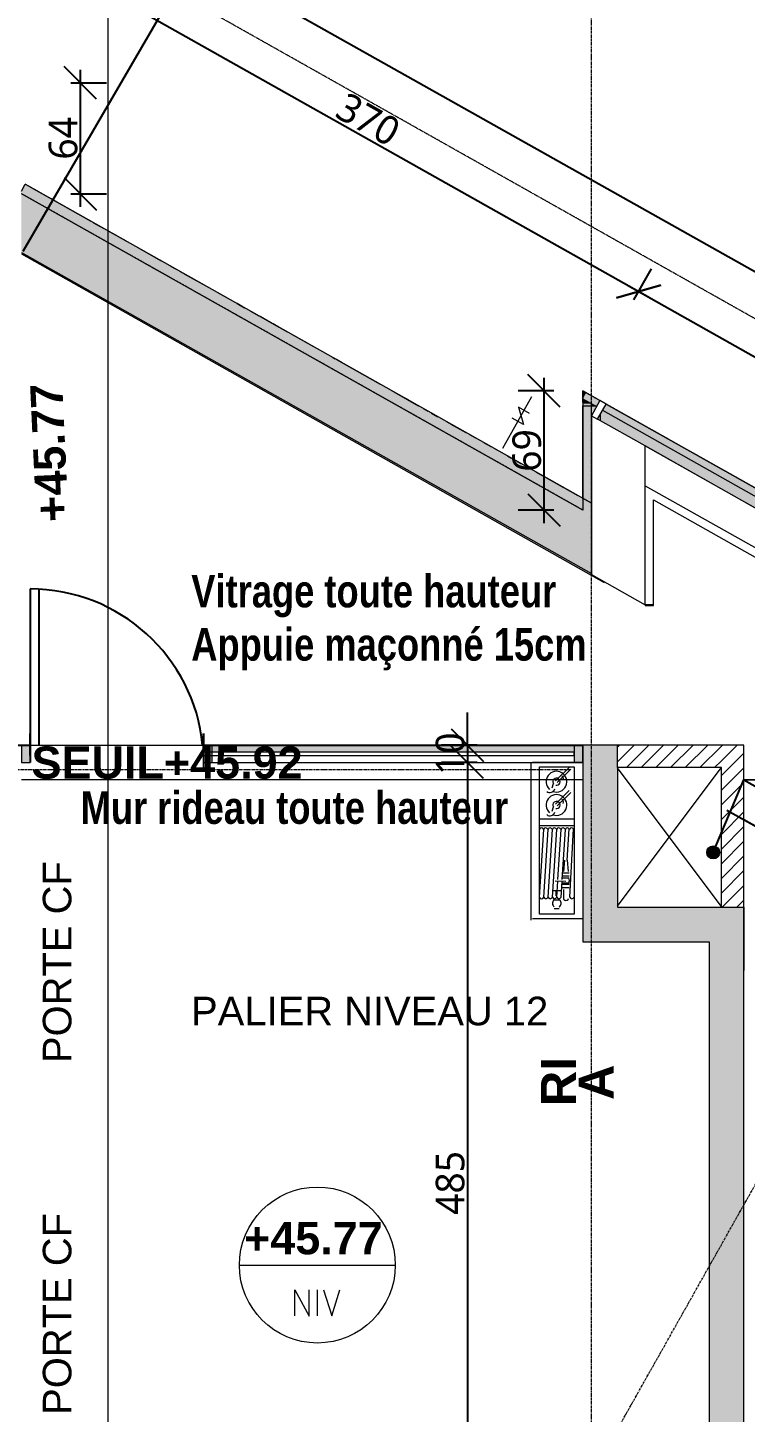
# Model space of a CAD drawing. Header units: millimetres. Extents: x 139864 to 546726, y 40253 to 3921401762.
# Drawn here: x 280012 to 284154, y 83856 to 91847 of the extents above; entities that cross this region are included whole.
import ezdxf

# ---------------------------------------------------------------- set-up
doc = ezdxf.new("R2010")
doc.units = ezdxf.units.MM
for name, pattern in [('Caché', [3, 2, -1]), ('Centre', [12.5, 2.5, -1.875, 6.25, -1.875]), ('Démoli', [2.812, 1.875, -0.937]), ('Ligne de quadrillage', [22.225, 12.7, -3.175, 3.175, -3.175]), ('Triple tiret', [21.25, 6.25, -1.875, 2.5, -1.875, 2.5, -1.875, 2.5, -1.875])]:
    doc.linetypes.add(name, pattern=pattern)
for name, color, linetype, lineweight in [('AS-20_AXES-ET-FILES', 12, 'Centre', 9), ('AS-22_MOYEN', 3, 'Continuous', 13), ('AS-23_FIN', 2, 'Continuous', 9), ('AS-24_TRES-FIN', 9, 'Continuous', 9), ('AS-25_PROJECTIONS', 12, 'Triple tiret', 9), ('AS-26_STRUCTURE-BETON', 6, 'Continuous', 13), ('AS-29_DEMOLITION', 5, 'Démoli', 13), ('AS-30_COTE-1', 1, 'Continuous', 5), ('AS-31_TXT-1', 32, 'Continuous', 5), ('AS-41_SANITAIRES', 9, 'Continuous', 9), ('AS-50_HACHURES-01', 9, 'Continuous', 13)]:
    doc.layers.add(name, color=color, linetype=linetype, lineweight=lineweight)
doc.styles.add('Arial', font='arial.ttf', dxfattribs={"height": 165})
doc.styles.add('Arial_B_1', font='arialbd.ttf', dxfattribs={"width": 0.8, "height": 187.5})
doc.styles.add('Arial_B_3', font='arialbd.ttf', dxfattribs={"height": 202.5})
doc.styles.add('Arial_B_4', font='arialbd.ttf', dxfattribs={"height": 185.714286})
doc.styles.add('Trebuchet MS_2', font='trebuc.ttf', dxfattribs={"height": 165})
doc.dimstyles.new('Cotes_linéaires', dxfattribs={"dimscale": 304.8, "dimtxt": 170.1069, "dimasz": 0.615157, "dimexe": 0.492126, "dimexo": 0.0625, "dimgap": 0.049213, "dimtad": 1, "dimdec": 0, "dimlfac": 0.1, "dimzin": 0, "dimdsep": 46, "dimtxsty": 'Trebuchet MS_2', "dimblk1": 'OBLIQUE', "dimblk2": 'OBLIQUE', "dimsah": 1, "dimcen": 0.09, "dimdle": 0.246063, "dimazin": 0, "dimtfac": 1, "dimtdec": 4, "dimtix": 1, "dimtmove": 0, "dimatfit": 3, "dimfxl": 0, "dimtvp": 1, "dimtolj": 1, "dimtzin": 0, "dimarcsym": 0})
pattern_1 = [(45, (-255016.84, 0), (-42.426407, 42.426407), [])]

# ---------------------------------------------------------------- blocks, each defined once
blk = doc.blocks.new('Meneau rectangulaire - 100 x 25mm-9778269-12_ Niveau 12 -  BAT BUREAUX')
at = {"layer": 'AS-24_TRES-FIN'}
h = blk.add_hatch(color=256, dxfattribs=at)
h.paths.add_polyline_path([(538274.4, 89679.8), (538272.7, 89682.7), (538272.7, 89679.8)], flags=0)
h.paths.add_polyline_path([(538270.2, 89684.1), (538232.7, 89705.3), (538232.7, 89684.1)], flags=0)
h.paths.add_polyline_path([(538232.7, 89712.8), (538243.7, 89732.3), (538232.7, 89751.2), (538232.7, 89741.9)], flags=0)
for p, q in [((538232.7, 89712.8), (538232.7, 89751.2)), ((538232.7, 89684.1), (538232.7, 89705.3))]:
    blk.add_line(p, q, dxfattribs=at)
blk = doc.blocks.new('Meneau rectangulaire - 100 x 25mm-5847508-12_ Niveau 12 -  BAT BUREAUX')
at = {"layer": 'AS-23_FIN'}
blk.add_hatch(color=256, dxfattribs=at).paths.add_polyline_path([(539298.3, 89036.1), (539347.4, 89123.2), (538367.2, 89675.4), (538318.1, 89588.3), (539000.1, 89204.1)], flags=0)
for p, q in [((538367.2, 89675.4), (539347.4, 89123.2)), ((539298.3, 89036.1), (538592.7, 89433.6)), ((539347.4, 89123.2), (539298.3, 89036.1))]:
    blk.add_line(p, q, dxfattribs=at)
blk = doc.blocks.new('Modèles génériques 66 - Modèles génériques 66-3345534-12_ Niveau 12 -  BAT BUREAUX')
at = {"layer": 'AS-24_TRES-FIN'}
blk.add_line((538288.9, 89673.4), (538302.7, 89665.6), dxfattribs=at)
blk = doc.blocks.new('Modèles génériques 68 - Modèles génériques 68-3350036-12_ Niveau 12 -  BAT BUREAUX')
at = {"layer": 'AS-24_TRES-FIN'}
h = blk.add_hatch(color=256, dxfattribs=at)
h.paths.add_polyline_path([(539327.1, 89088.7), (539346.7, 89123.6), (538367.2, 89675.4), (538347.6, 89640.5), (539122.4, 89204.1)], flags=0)
h.paths.add_polyline_path([(538312.1, 89660.5), (538331.7, 89695.4), (538249.1, 89741.9), (538229.4, 89707.1), (538282.7, 89677.1)], flags=0)
for points in [[(538272.7, 89679.8), (538272.7, 89682.7), (538270.2, 89684.1), (538232.7, 89684.1), (538232.7, 89679.8)], [(538282.7, 89103.1), (538282.7, 89679.8), (538232.7, 89679.8), (538232.7, 89131.3), (538276.6, 89106.5)]]:
    blk.add_hatch(color=256, dxfattribs=at).paths.add_polyline_path(points, flags=0)
for p, q in [((538249.1, 89741.9), (538229.4, 89707.1)), ((538229.4, 89707.1), (538312.1, 89660.5)), ((538270.2, 89684.1), (538232.7, 89684.1)), ((538232.7, 89684.1), (538232.7, 89679.8)), ((538282.7, 89679.8), (538232.7, 89679.8)), ((538232.7, 89679.8), (538232.7, 89131.3)), ((538331.7, 89695.4), (538249.1, 89741.9)), ((538272.7, 89679.8), (538272.7, 89682.7)), ((538282.7, 89608.2), (538282.7, 89679.8)), ((539346.7, 89123.6), (538367.2, 89675.4)), ((538347.6, 89640.5), (539327.1, 89088.7))]:
    blk.add_line(p, q, dxfattribs=at)
blk = doc.blocks.new('Meneau rectangulaire - 100 x 25mm-9778270-12_ Niveau 12 -  BAT BUREAUX')
at = {"layer": 'AS-24_TRES-FIN'}
h = blk.add_hatch(color=256, dxfattribs=at)
h.paths.add_polyline_path([(538288.9, 89665.6), (538302.7, 89665.6), (538282.7, 89677.1), (538282.7, 89665.6)], flags=0)
h.paths.add_polyline_path([(538277.9, 89679.8), (538272.7, 89682.7), (538274.4, 89679.8)], flags=0)
h.paths.add_polyline_path([(538243.7, 89732.3), (538249.1, 89741.9), (538232.7, 89751.2), (538238.1, 89741.9)], flags=0)
blk.add_line((538232.7, 89751.2), (538249.1, 89741.9), dxfattribs=at)
blk = doc.blocks.new('corniche1 - corniche-9524374-12_ Niveau 12 -  BAT BUREAUX')
at = {"layer": 'AS-41_SANITAIRES'}
for points in [[(538282.7, 89098.3), (538282.7, 89103.1), (538027.4, 89246.8), (537867.4, 89337.1), (535014.4, 90943.4), (535012.7, 90940.4), (538272.8, 89103.9)], [(538282.7, 88696.5), (538282.7, 89098.3), (535012.7, 90940.4), (534992.6, 90904.7), (534992.6, 90549.9), (537984.9, 88864.2)], [(538357.2, 88646.2), (538358.5, 88648.5), (538282.7, 88691.3), (538282.7, 88696.5), (534992.6, 90549.9), (534992.6, 90541.7), (538346.1, 88652.5)]]:
    blk.add_hatch(color=256, dxfattribs=at).paths.add_polyline_path(points, flags=0)
for p, q in [((538282.7, 89103.2), (535014.8, 90944.2)), ((535014.8, 90944.2), (535014.8, 90944.1)), ((534992.6, 90904.7), (535012.7, 90940.4)), ((535042.3, 90928.6), (535035.4, 90932.5)), ((535035.4, 90932.5), (535392.9, 90731.1)), ((535097.3, 90897.6), (535069.8, 90913.1)), ((535193.5, 90843.4), (535166, 90858.9)), ((535248.5, 90812.4), (535221, 90827.9)), ((535392.9, 90731.1), (535358.5, 90750.4)), ((535413.5, 90719.5), (535409.3, 90721.8)), ((535409.3, 90721.8), (535468.5, 90688.5)), ((535496, 90673), (535489.1, 90676.9)), ((535489.1, 90676.9), (535599.2, 90614.9)), ((535551, 90642), (535523.5, 90657.5)), ((535599.2, 90614.9), (535564.8, 90634.3)), ((534992.6, 90549.9), (538282.7, 88696.5)), ((534992.6, 90541.7), (538357.2, 88646.2)), ((535606, 90611), (535633.5, 90595.5)), ((535661, 90580), (535798.5, 90502.6)), ((535743.5, 90533.6), (535729.8, 90541.3)), ((535853.5, 90471.6), (535881, 90456.1)), ((535908.5, 90440.6), (535922.3, 90432.9)), ((535991, 90394.1), (535931.5, 90427.6)), ((535931.5, 90427.6), (536073.5, 90347.7)), ((536046, 90363.1), (536004.8, 90386.4)), ((536128.5, 90316.7), (536197.2, 90277.9)), ((536266, 90239.2), (536238.5, 90254.7)), ((536238.5, 90254.7), (536279.7, 90231.5)), ((536348.5, 90192.7), (536314, 90212.2)), ((536314, 90212.2), (536362.2, 90185)), ((536431, 90146.3), (536370.3, 90180.5)), ((536370.3, 90180.5), (536479.1, 90119.1)), ((536479.1, 90119.1), (536444.7, 90138.5)), ((536486, 90115.3), (536527.2, 90092)), ((536541, 90084.3), (536678.5, 90006.8)), ((536623.5, 90037.8), (536609.7, 90045.6)), ((536733.5, 89975.9), (536761, 89960.4)), ((536788.5, 89944.9), (536802.2, 89937.1)), ((536843.5, 89913.9), (536811.5, 89931.9)), ((536811.5, 89931.9), (537063.5, 89790)), ((536898.5, 89882.9), (536884.7, 89890.7)), ((536953.5, 89851.9), (536926, 89867.4)), ((537008.5, 89820.9), (536981, 89836.4)), ((537118.5, 89759), (537132.2, 89751.2)), ((537173.5, 89728), (537141.5, 89746)), ((537141.5, 89746), (537283.5, 89666)), ((537228.5, 89697), (537214.7, 89704.8)), ((537311, 89650.5), (537338.5, 89635)), ((537396.8, 89602.2), (537359.1, 89623.4)), ((537359.1, 89623.4), (537396.8, 89602.2)), ((537448.5, 89573.1), (537462.2, 89565.3)), ((537503.5, 89542.1), (537471.5, 89560.1)), ((537471.5, 89560.1), (537558.5, 89511.1)), ((537585.9, 89495.6), (537579.1, 89499.5)), ((537579.1, 89499.5), (537613.4, 89480.1)), ((537702.8, 89429.8), (537663.8, 89451.8)), ((537663.8, 89451.8), (537702.8, 89429.8)), ((537750.9, 89402.7), (537723.4, 89418.2)), ((537723.4, 89418.2), (537764.7, 89394.9)), ((537805.9, 89371.7), (537799.1, 89375.5)), ((537799.1, 89375.5), (537819.7, 89363.9)), ((537860.9, 89340.7), (537854.1, 89344.6)), ((537854.1, 89344.6), (537874.7, 89333)), ((537915.9, 89309.7), (537929.7, 89302)), ((537998.4, 89263.2), (537963.9, 89282.7)), ((537963.9, 89282.7), (538012.2, 89255.5)), ((538108.4, 89201.3), (538020.2, 89251)), ((538020.2, 89251), (538122.2, 89193.5)), ((538190.9, 89154.8), (538130.2, 89189)), ((538130.2, 89189), (538204.7, 89147.1)), ((538245.9, 89123.8), (538239.1, 89127.7)), ((538239.1, 89127.7), (538259.7, 89116.1)), ((538358.5, 88648.5), (538357.2, 88646.2))]:
    blk.add_line(p, q, dxfattribs=at)
at = {"layer": 'AS-41_SANITAIRES', "flags": 128}
blk.add_lwpolyline([(535012.7, 90940.4), (535013.2, 90941.3), (535013.6, 90942.1), (535014, 90942.8), (535014.4, 90943.4), (535014.6, 90943.8), (535014.8, 90944.1), (535014.8, 90944.2)], dxfattribs=at)
blk = doc.blocks.new('Meneau rectangulaire - 100 x 25mm-9778277-12_ Niveau 12 -  BAT BUREAUX')
at = {"layer": 'AS-23_FIN'}
h = blk.add_hatch(color=256, dxfattribs=at)
h.paths.add_polyline_path([(538282.7, 89103.1), (538282.7, 89608.2), (538315, 89665.6), (538232.7, 89665.6), (538232.7, 89131.3), (538276.6, 89106.5)], flags=0)
h.paths.add_polyline_path([(538332.7, 89580.1), (538332.7, 89614.1), (538318.1, 89588.3)], flags=0)
for p, q in [((538232.7, 89665.6), (538315, 89665.6)), ((538232.7, 89131.3), (538232.7, 89665.6)), ((538332.7, 89614.1), (538332.7, 89580.1))]:
    blk.add_line(p, q, dxfattribs=at)
blk = doc.blocks.new('Meneau rectangulaire - 100 x 25mm-10177348-12_ Niveau 12 -  BAT BUREAUX')
at = {"layer": 'AS-23_FIN'}
blk.add_hatch(color=256, dxfattribs=at).paths.add_polyline_path([(0, -50), (0, 50), (-50, 50), (-50, -50)], flags=0)
at = {"layer": 'AS-22_MOYEN'}
for p, q in [((0, 50), (-50, 50)), ((-50, 50), (-50, -50)), ((0, -50), (0, 50)), ((-50, -50), (0, -50))]:
    blk.add_line(p, q, dxfattribs=at)
blk = doc.blocks.new('Meneau rectangulaire - 100 x 25mm-10181193-12_ Niveau 12 -  BAT BUREAUX')
at = {"layer": 'AS-23_FIN'}
blk.add_hatch(color=256, dxfattribs=at).paths.add_polyline_path([(-50, -50), (-50, 50), (0, 50), (0, -50)], flags=0)
at = {"layer": 'AS-22_MOYEN'}
for p, q in [((-50, 50), (0, 50)), ((-50, -50), (-50, 50)), ((0, 50), (0, -50)), ((0, -50), (-50, -50))]:
    blk.add_line(p, q, dxfattribs=at)
blk = doc.blocks.new('Type de traverse haute - Traverse haute_Interne_-10193817-12_ Niveau 12 -  BAT BUREAUX')
at = {"layer": 'AS-24_TRES-FIN'}
for p, q in [((538592.7, 89204.1), (562500.5, 75735.5)), ((538640.7, 89121.9), (562449.9, 75708.9)), ((538640.7, 88516.6), (538640.7, 89121.9)), ((538592.7, 88515.6), (538592.7, 88516.6)), ((538640.7, 88515.6), (538592.7, 88515.6)), ((538640.7, 88515.6), (538640.7, 88516.6))]:
    blk.add_line(p, q, dxfattribs=at)
blk = doc.blocks.new('Type de traverse haute - E1100140-10193977-12_ Niveau 12 -  BAT BUREAUX')
at = {"layer": 'AS-24_TRES-FIN'}
for p, q in [((3, 24), (0, 24)), ((0, 24), (0, -24)), ((3, -24), (3, 24)), ((0, -24), (3, -24))]:
    blk.add_line(p, q, dxfattribs=at)
blk = doc.blocks.new('_Oblique')
at = {"color": 0, "linetype": 'ByBlock', "lineweight": -2}
blk.add_line((-0.5, -0.5), (0.5, 0.5), dxfattribs=at)
blk = doc.blocks.new('DIMBLOCK20-12_ Niveau 12 -  BAT BUREAUX')
at = {"layer": 'AS-30_COTE-1', "color": 0, "lineweight": -2, "transparency": 16777216}
for p, q in [((280291.9, 92090), (280392.9, 92269.4)), ((280254, 92175.6), (283604.4, 90288.1)), ((283511.6, 90276.2), (283612.6, 90455.6))]:
    blk.add_line(p, q, dxfattribs=at)
at = {"layer": 'Defpoints', "color": 0, "transparency": 16777216}
for p in [(280282.5, 92073.4), (283539, 90324.9), (283502.2, 90259.6)]:
    blk.add_point(p, dxfattribs=at)
at = {"layer": 'AS-30_COTE-1', "color": 0, "lineweight": -2, "transparency": 16777216, "xscale": 187.5, "yscale": 187.5, "zscale": 187.5}
for p, rotation in [((280319.3, 92138.8), 150.6051502308966), ((283539, 90324.9), 330.6051502308966)]:
    blk.add_blockref('_Oblique', p, dxfattribs=dict(at, rotation=rotation))
at = {"layer": 'AS-30_COTE-1', "color": 0, "transparency": 16777216, "insert": (281977.7, 91318), "char_height": 165, "width": 435.935, "attachment_point": 5, "rotation": 330.60515, "style": 'Trebuchet MS_2'}
blk.add_mtext('\\A1;370', dxfattribs=at)
blk = doc.blocks.new('DIMBLOCK21-12_ Niveau 12 -  BAT BUREAUX')
at = {"layer": 'AS-30_COTE-1', "color": 0, "lineweight": -2, "transparency": 16777216}
for p, q in [((283511.6, 90276.2), (283612.6, 90455.6)), ((283473.7, 90361.7), (308188.4, 76438.6)), ((308095.6, 76426.7), (308196.7, 76606.1))]:
    blk.add_line(p, q, dxfattribs=at)
at = {"layer": 'Defpoints', "color": 0, "transparency": 16777216}
for p in [(283502.2, 90259.6), (308086.3, 76410.1), (308123.1, 76475.4)]:
    blk.add_point(p, dxfattribs=at)
at = {"layer": 'AS-30_COTE-1', "color": 0, "lineweight": -2, "transparency": 16777216, "xscale": 187.5, "yscale": 187.5, "zscale": 187.5}
for p, rotation in [((283539, 90324.9), 150.6051502308963), ((308123.1, 76475.4), 330.6051502308963)]:
    blk.add_blockref('_Oblique', p, dxfattribs=dict(at, rotation=rotation))
at = {"layer": 'AS-30_COTE-1', "color": 0, "transparency": 16777216, "insert": (295879.6, 83486.4), "char_height": 165, "width": 581.247, "attachment_point": 5, "rotation": 330.60515, "style": 'Trebuchet MS_2'}
blk.add_mtext('\\A1;2822', dxfattribs=at)
blk = doc.blocks.new('DIMBLOCK23-12_ Niveau 12 -  BAT BUREAUX')
at = {"layer": 'AS-30_COTE-1', "color": 0, "lineweight": -2, "transparency": 16777216}
for p, q in [((268217, 99362.7), (268317.9, 99542.3)), ((268179.1, 99448.3), (308413.3, 76840.3)), ((308320.5, 76828.2), (308421.4, 77007.8))]:
    blk.add_line(p, q, dxfattribs=at)
at = {"layer": 'Defpoints', "color": 0, "transparency": 16777216}
for p in [(268207.7, 99346.1), (308347.9, 76877), (308311.2, 76811.6)]:
    blk.add_point(p, dxfattribs=at)
at = {"layer": 'AS-30_COTE-1', "color": 0, "lineweight": -2, "transparency": 16777216, "xscale": 187.5, "yscale": 187.5, "zscale": 187.5}
for p, rotation in [((268244.5, 99411.5), 150.6679493154123), ((308347.9, 76877), 330.6679493154123)]:
    blk.add_blockref('_Oblique', p, dxfattribs=dict(at, rotation=rotation))
at = {"layer": 'AS-30_COTE-1', "color": 0, "transparency": 16777216, "insert": (288344.8, 88230.8), "char_height": 165, "width": 581.247, "attachment_point": 5, "rotation": 330.66795, "style": 'Trebuchet MS_2'}
blk.add_mtext('\\A1;4600', dxfattribs=at)
blk = doc.blocks.new('DIMBLOCK24-12_ Niveau 12 -  BAT BUREAUX')
at = {"layer": 'AS-30_COTE-1', "color": 0, "lineweight": -2, "transparency": 16777216}
for p, q in [((282992.7, 88988.8), (282992.7, 89826.2)), ((283048.6, 89751.2), (282842.7, 89751.2)), ((283048.6, 89063.8), (282842.7, 89063.8))]:
    blk.add_line(p, q, dxfattribs=at)
at = {"layer": 'Defpoints', "color": 0, "transparency": 16777216}
for p in [(282992.7, 89751.2), (283067.7, 89751.2), (283067.7, 89063.8)]:
    blk.add_point(p, dxfattribs=at)
at = {"layer": 'AS-30_COTE-1', "color": 0, "lineweight": -2, "transparency": 16777216, "xscale": 187.5, "yscale": 187.5, "zscale": 187.5}
for p, rotation in [((282992.7, 89751.2), 90), ((282992.7, 89063.8), 270)]:
    blk.add_blockref('_Oblique', p, dxfattribs=dict(at, rotation=rotation))
at = {"layer": 'AS-30_COTE-1', "color": 0, "transparency": 16777216, "insert": (282893.4, 89407.5), "char_height": 165, "width": 290.623, "attachment_point": 5, "rotation": 90, "style": 'Trebuchet MS_2'}
blk.add_mtext('\\A1;69', dxfattribs=at)
blk = doc.blocks.new('DIMBLOCK25-12_ Niveau 12 -  BAT BUREAUX')
at = {"layer": 'AS-30_COTE-1', "color": 0, "lineweight": -2, "transparency": 16777216}
for p, q in [((280316, 90814), (280316, 91603.9)), ((280260.1, 91528.9), (280466, 91528.9)), ((280260.1, 90889), (280466, 90889))]:
    blk.add_line(p, q, dxfattribs=at)
at = {"layer": 'Defpoints', "color": 0, "transparency": 16777216}
for p in [(280241, 91528.9), (280316, 91528.9), (280241, 90889)]:
    blk.add_point(p, dxfattribs=at)
at = {"layer": 'AS-30_COTE-1', "color": 0, "lineweight": -2, "transparency": 16777216, "xscale": 187.5, "yscale": 187.5, "zscale": 187.5}
for p, rotation in [((280316, 91528.9), 90), ((280316, 90889), 270)]:
    blk.add_blockref('_Oblique', p, dxfattribs=dict(at, rotation=rotation))
at = {"layer": 'AS-30_COTE-1', "color": 0, "transparency": 16777216, "insert": (280216.8, 91209), "char_height": 165, "width": 290.623, "attachment_point": 5, "rotation": 90, "style": 'Trebuchet MS_2'}
blk.add_mtext('\\A1;64', dxfattribs=at)
blk = doc.blocks.new('DIMBLOCK88-12_ Niveau 12 -  BAT BUREAUX')
at = {"layer": 'AS-30_COTE-1', "color": 0, "lineweight": -2, "transparency": 16777216}
for p, q in [((282550, 87707), (282550, 87894.5)), ((282605.9, 87707), (282400, 87707)), ((282550, 87707), (282550, 87607)), ((282605.9, 87607), (282400, 87607)), ((282550, 87607), (282550, 87419.5))]:
    blk.add_line(p, q, dxfattribs=at)
at = {"layer": 'Defpoints', "color": 0, "transparency": 16777216}
for p in [(282625, 87707), (282550, 87607), (282625, 87607)]:
    blk.add_point(p, dxfattribs=at)
at = {"layer": 'AS-30_COTE-1', "color": 0, "lineweight": -2, "transparency": 16777216, "xscale": 187.5, "yscale": 187.5, "zscale": 187.5}
for p, rotation in [((282550, 87707), 270), ((282550, 87607), 90)]:
    blk.add_blockref('_Oblique', p, dxfattribs=dict(at, rotation=rotation))
at = {"layer": 'AS-30_COTE-1', "color": 0, "transparency": 16777216, "insert": (282451, 87657), "char_height": 165, "width": 290.623, "attachment_point": 5, "rotation": 90, "style": 'Trebuchet MS_2'}
blk.add_mtext('\\A1;10', dxfattribs=at)
blk = doc.blocks.new('DIMBLOCK89-12_ Niveau 12 -  BAT BUREAUX')
at = {"layer": 'AS-30_COTE-1', "color": 0, "lineweight": -2, "transparency": 16777216}
for p, q in [((282550, 87682), (282550, 82678.5)), ((282605.9, 87607), (282400, 87607)), ((282605.9, 82753.5), (282400, 82753.5))]:
    blk.add_line(p, q, dxfattribs=at)
at = {"layer": 'Defpoints', "color": 0, "transparency": 16777216}
for p in [(282625, 87607), (282550, 82753.5), (282625, 82753.5)]:
    blk.add_point(p, dxfattribs=at)
at = {"layer": 'AS-30_COTE-1', "color": 0, "lineweight": -2, "transparency": 16777216, "xscale": 187.5, "yscale": 187.5, "zscale": 187.5}
for p, rotation in [((282550, 87607), 90), ((282550, 82753.5), 270)]:
    blk.add_blockref('_Oblique', p, dxfattribs=dict(at, rotation=rotation))
at = {"layer": 'AS-30_COTE-1', "color": 0, "transparency": 16777216, "insert": (282451, 85180.2), "char_height": 165, "width": 435.935, "attachment_point": 5, "rotation": 90, "style": 'Trebuchet MS_2'}
blk.add_mtext('\\A1;485', dxfattribs=at)
blk = doc.blocks.new('Cotes d_élévation - cote elevation NIV-3547710-12_ Niveau 12 -  BAT BUREAUX')
at = {"layer": 'AS-30_COTE-1'}
for p, q in [((-6, 0), (6, 0)), ((-1.74, -1.9), (-0.62, -3.94)), ((-1.74, -3.9), (-1.74, -1.9)), ((-0.62, -3.94), (-0.62, -1.9)), ((0, -3.9), (0, -1.9)), ((0.47, -1.9), (1.12, -3.9)), ((1.12, -3.9), (1.73, -1.9))]:
    blk.add_line(p, q, dxfattribs=at)
blk.add_circle((0, 0), 6, dxfattribs=at)
blk = doc.blocks.new('*D397')
at = {"layer": 'AS-30_COTE-1', "color": 0, "lineweight": -2, "transparency": 16777216}
for p, q in [((279985.3, 90558.1), (282148.3, 94276.1)), ((282008, 94184.2), (288212.4, 90574.8)), ((286060.1, 87024.2), (288223, 90742.2))]:
    blk.add_line(p, q, dxfattribs=at)
at = {"layer": 'Defpoints', "color": 0, "transparency": 16777216}
for p in [(279975.8, 90541.7), (288147.6, 90612.5), (286050.5, 87007.7)]:
    blk.add_point(p, dxfattribs=at)
at = {"layer": 'AS-30_COTE-1', "color": 0, "lineweight": -2, "transparency": 16777216, "xscale": 187.5, "yscale": 187.5, "zscale": 187.5}
for p, rotation in [((282072.8, 94146.5), 149.81162555931), ((288147.6, 90612.5), 329.81162555931)]:
    blk.add_blockref('_Oblique', p, dxfattribs=dict(at, rotation=rotation))
at = {"layer": 'AS-30_COTE-1', "color": 0, "transparency": 16777216, "insert": (285160, 92465), "char_height": 165, "attachment_point": 5, "rotation": 329.81163, "style": 'Trebuchet MS_2'}
blk.add_mtext('\\A1;703', dxfattribs=at)

msp = doc.modelspace()

# ---------------------------------------------------------------- hatches: boundary and pattern name
at = {"layer": 'AS-23_FIN'}
msp.add_hatch(color=256, dxfattribs=at).paths.add_polyline_path([(281025.76641, 87707.01118), (281025.76641, 87667.01118), (283165.81053, 87667.01118), (283165.81053, 87707.01118)])
at = {"layer": 'AS-31_TXT-1'}
h = msp.add_hatch(color=154, dxfattribs=at)
edge = h.paths.add_edge_path(flags=0)
edge.add_arc((283968.95433, 87087.91576), 37.5, 0, 360)
at = {"layer": 'AS-50_HACHURES-01'}
for points in [[(283415.81053, 86771.74097), (283415.81053, 87707.01118), (283215.81053, 87707.01118), (283215.81053, 86771.74097)], [(283946.13311, 86571.74097), (283946.13311, 86771.74097), (283215.81053, 86771.74097), (283215.81053, 86571.74097), (283469.80659, 86571.74097)], [(284146.13311, 83251.74097), (284146.13311, 86771.74097), (283946.13311, 86771.74097), (283946.13311, 83251.74097)]]:
    msp.add_hatch(color=256, dxfattribs=at).paths.add_polyline_path(points, flags=0)
at = {"layer": 'AS-50_HACHURES-01', "lineweight": 9}
h = msp.add_hatch(dxfattribs=at)
h.set_pattern_fill('FP_15', color=256, style=0, pattern_type=2)
h.set_pattern_definition(pattern_1)
h.paths.add_polyline_path([(283415.81053, 87577.01118), (284016.20135, 87577.01118), (284016.20135, 87707.01118), (283415.81053, 87707.01118)], flags=0)
h = msp.add_hatch(dxfattribs=at)
h.set_pattern_fill('FP_15', color=256, style=0, pattern_type=2)
h.set_pattern_definition(pattern_1)
h.paths.add_polyline_path([(284016.20135, 86771.74097), (284146.20135, 86771.74097), (284146.20135, 87707.01118), (284016.20135, 87707.01118), (284016.20135, 87577.01118)], flags=0)

# ---------------------------------------------------------------- linework, layer by layer
for p, q in [((280025.76641, 88607.94116), (280025.76641, 87707.01118)), ((280075.76641, 88607.94116), (280075.76641, 87707.01118)), ((280025.76641, 87647.01118), (280025.76641, 87773.75859)), ((281025.76641, 87647.01118), (281025.76641, 87773.75859)), ((281025.76641, 87773.75859), (281025.81052, 87564.90886)), ((277475.81052, 87707.01118), (280025.76641, 87707.01118)), ((280025.76641, 87707.01118), (280025.76641, 87607.01118)), ((281025.76641, 87707.01118), (283215.81053, 87707.01118)), ((283968.95433, 87087.91576), (284146.20135, 87506.63152)), ((284146.20135, 87506.63152), (285541.30624, 87529.91741)), ((284146.20135, 87506.63152), (305745.91886, 75338.37407)), ((284048.03626, 87332.37993), (305535.17536, 75227.54383)), ((284146.20135, 87277.07837), (298819.40157, 79010.89259))]:
    msp.add_line(p, q)
msp.add_arc((280025.76641, 87607.01118), 1000.92998, 5.733820231, 90)
at = {"layer": 'AS-20_AXES-ET-FILES', "linetype": 'Ligne de quadrillage', "lineweight": 5}
for p, q in [((283265.81052, 55233.15958), (283265.81052, 98391.51346)), ((273681.84423, 66478.33869), (289429.28559, 94431.41962)), ((283140.81053, 87564.90886), (265033.51195, 87564.90886))]:
    msp.add_line(p, q, dxfattribs=at)
at = {"layer": 'AS-20_AXES-ET-FILES'}
msp.add_line((280475.75248, 83151.74097), (280475.75248, 97015.33749), dxfattribs=at)
at = {"layer": 'AS-23_FIN'}
for p, q in [((280025.76641, 87707.01118), (283165.81053, 87707.01118)), ((281025.80163, 87607.01118), (283165.81053, 87607.01118))]:
    msp.add_line(p, q, dxfattribs=at)
at = {"layer": 'AS-24_TRES-FIN'}
for p, q in [((283215.81053, 89063.75878), (279975.76641, 90889.04612)), ((283215.81053, 89751.1908), (283215.81053, 89063.75878)), ((283314.89307, 89695.37239), (283215.81053, 89751.1908)), ((282920.82838, 89716.56355), (282804.83298, 89510.66161)), ((283314.89307, 89695.37239), (283265.81052, 89608.24659)), ((283301.26925, 89588.27083), (283350.3518, 89675.39662)), ((283350.3518, 89675.39662), (283314.89307, 89695.37239)), ((307799.85411, 75901.70544), (283350.3518, 89675.39662)), ((282873.12711, 89557.3439), (282809.37029, 89593.26148)), ((282909.06893, 89621.14377), (282845.31211, 89657.06134)), ((282845.31211, 89657.06134), (282873.12711, 89557.3439)), ((283265.81052, 89608.24659), (283265.81052, 88691.26143)), ((283265.81052, 89608.24659), (283301.26925, 89588.27083)), ((283575.81053, 89433.60728), (283301.26925, 89588.27083)), ((282804.83298, 89510.66161), (282752.85558, 89418.39719)), ((283575.81053, 88516.62212), (283575.81053, 89433.60728)), ((283265.81052, 88691.26143), (283575.81053, 88516.62212)), ((282915.81053, 87607.01118), (282915.81053, 86697.23521)), ((283215.81053, 87607.01118), (282925.58649, 87607.01118)), ((282965.81053, 86732.01118), (282965.81053, 87582.01118)), ((282965.81053, 87582.01118), (283165.81053, 87582.01118)), ((283136.76823, 87578.54385), (283059.12861, 87500.90422)), ((283069.17415, 87490.85868), (283146.81377, 87568.4983)), ((283165.81053, 87582.01118), (283165.81053, 86732.01118)), ((283414.008, 87576.55212), (284014.008, 86776.55212)), ((284014.008, 87576.55212), (283414.07623, 86776.55212)), ((284016.20135, 87577.01118), (283415.81053, 87577.01118)), ((283415.81053, 87577.01118), (283415.81053, 86771.74097)), ((284016.20135, 86771.74097), (284016.20135, 87577.01118)), ((283040.13549, 87460.88289), (283046.26498, 87485.68218)), ((283136.76823, 87443.98589), (283059.12861, 87366.34627)), ((283069.17415, 87356.30073), (283146.81377, 87433.94035)), ((283040.13549, 87326.32493), (283046.26498, 87351.12423)), ((283165.81053, 87278.69688), (282965.81053, 87278.69688)), ((282965.60599, 86830.01979), (282990.63254, 87220.65704)), ((283165.81053, 87241.62347), (282965.81053, 87241.62347)), ((282990.63253, 86828.86667), (283015.65908, 87219.50393)), ((283015.65127, 86829.44323), (283040.67782, 87220.08048)), ((283040.67781, 86829.44323), (283065.70436, 87220.08048)), ((283072.22659, 86931.24825), (283090.7309, 87220.08048)), ((283097.29999, 86931.97967), (283115.75744, 87220.08048)), ((283125.25471, 87042.28509), (283137.99928, 87223.67765)), ((283140.78397, 86829.44323), (283163.02583, 87223.67765)), ((283110.64514, 87042.28509), (283104.87691, 86977.97387)), ((283132.92289, 86977.97387), (283127.15466, 87042.28509)), ((283138.07802, 86968.28737), (283099.72178, 86968.28737)), ((283138.07802, 86949.6401), (283099.72178, 86949.6401)), ((283089.16131, 86865.71604), (283043.00166, 86865.71604)), ((283118.8999, 86919.43277), (283056.70951, 86921.85165)), ((283061.03631, 86865.71604), (283061.03631, 86836.46604)), ((283065.70435, 86829.44323), (283071.58751, 86921.27297)), ((283090.73089, 86829.44323), (283096.55184, 86920.30199)), ((283099.72178, 86939.9536), (283138.07802, 86939.9536)), ((283099.72178, 86912.08893), (283138.07802, 86912.08893)), ((283138.07802, 86902.40243), (283099.72178, 86902.40243)), ((283138.07802, 86883.75516), (283099.72178, 86883.75516)), ((283104.73956, 86874.06866), (283104.73956, 86822.43073)), ((283046.03631, 86814.46604), (283086.03631, 86814.46604)), ((283086.03631, 86811.96604), (283046.03631, 86811.96604)), ((282925.58649, 86707.01118), (283215.81053, 86707.01118)), ((283165.81053, 86732.01118), (282965.81053, 86732.01118)), ((283080.18988, 86762.55573), (283051.88273, 86762.55573)), ((283415.81053, 86771.74097), (284016.20135, 86771.74097))]:
    msp.add_line(p, q, dxfattribs=at)
at = {"layer": 'AS-24_TRES-FIN', "lineweight": 13}
for p, q in [((283575.81053, 89433.60728), (307694.45047, 75846.30829)), ((283215.81053, 87507.01118), (279975.76641, 87507.01118)), ((284146.20135, 86771.74097), (284146.20135, 86406.26268))]:
    msp.add_line(p, q, dxfattribs=at)
at = {"layer": 'AS-24_TRES-FIN'}
for centre, radius, start, end in [((283064.15139, 87495.88144), 60, 250.886947539, 228.0033881), ((283064.15139, 87495.88144), 20.59002, 257.949377437, 209.692830207), ((283088.40663, 87512.07378), 16.15428, 334.957408802, 64.9574088), ((283026.80671, 87461.83732), 28.74353, 229.151298818, 346.183219829), ((283064.15139, 87361.32349), 60, 250.886947539, 228.0033881), ((283064.15139, 87361.32349), 20.59002, 257.949377437, 209.692830207), ((283088.40663, 87377.51582), 16.15428, 334.957408802, 64.9574088), ((283026.80671, 87327.27936), 28.74353, 229.151298818, 346.183219908), ((283066.27268, 86793.21604), 25, 131.40962211, 234.858482448), ((283066.27268, 86793.21604), 25, 303.827073727, 48.59037789)]:
    msp.add_arc(centre, radius, start, end, dxfattribs=at)
for centre, major_axis, start_param, end_param in [((282978.02855, 87217.45183), (-13.07423, 0), 3.4106084707, 5.9642116172), ((283003.04728, 87216.87527), (-13.07423, 0), 3.4106084707, 5.9642116173), ((283028.07382, 87216.87527), (-13.07423, 0), 3.4106084707, 5.9642116172), ((283053.10036, 87216.87527), (-13.07423, 0), 3.4106084707, 5.9642116172), ((283078.1269, 87216.87527), (-13.07423, 0), 3.4106084707, 5.9642116172), ((283103.15345, 87216.87527), (-13.07423, 0), 3.4106084707, 5.9642116172), ((283128.17999, 87216.87527), (-13.07423, 0), 3.4106084707, 5.9642116172), ((283153.20653, 87216.87527), (-13.07423, 0), 3.4106073029, 5.9642116173), ((283099.31021, 86926.02126), (-39.37429, 0), 2.7478837294, 3.5353016115), ((282978.02854, 86832.07189), (-13.07423, 0), 0.31897369, 2.8725768365), ((283003.04727, 86832.64845), (-13.07423, 0), 0.3189736899, 2.8725768364), ((283028.07382, 86832.64845), (-13.07423, 0), 0.31897369, 2.8725768365), ((283053.10036, 86832.64845), (-13.07423, 0), 0.3189736899, 2.8725768365), ((283078.1269, 86832.64845), (-13.07423, 0), 0.3189736899, 2.8725768365), ((283118.8999, 86822.4263), (-14.16034, 0), 6.2828466, 9.4247779608), ((283153.20652, 86832.64845), (-13.07423, 0), 0.3189736899, 2.8725797726)]:
    msp.add_ellipse(centre, major_axis=major_axis, ratio=0.9223892127, start_param=start_param, end_param=end_param, dxfattribs=at)
at = {"layer": 'AS-25_PROJECTIONS', "linetype": 'Caché'}
msp.add_line((307899.32257, 76822.64021), (276435.81053, 94547.69214), dxfattribs=at)
at = {"layer": 'AS-26_STRUCTURE-BETON'}
for p, q in [((280025.76641, 87667.01118), (280025.76641, 87647.01118)), ((283165.81053, 87667.01118), (281025.76641, 87667.01118)), ((283165.81053, 87647.01118), (283165.81053, 87667.01118)), ((283215.81053, 87707.01118), (283215.81053, 86571.74097)), ((284146.20135, 87707.01118), (283215.81053, 87707.01118)), ((283415.81053, 87577.01118), (283415.81053, 87707.01118)), ((284146.20135, 86771.74097), (284146.20135, 87707.01118)), ((281025.76641, 87647.01118), (283165.81053, 87647.01118)), ((284016.20135, 86771.74097), (284146.20135, 86771.74097)), ((284146.13311, 83251.74097), (284146.13311, 86771.74097)), ((283215.81053, 86571.74097), (283946.13311, 86571.74097)), ((283946.13311, 86571.74097), (283946.13311, 83451.74097))]:
    msp.add_line(p, q, dxfattribs=at)
at = {"layer": 'AS-29_DEMOLITION'}
for p, q in [((283215.81053, 89063.75878), (279975.76641, 90889.04612)), ((283314.89307, 89695.37239), (283215.81053, 89751.1908)), ((283215.81053, 89751.1908), (283215.81053, 89063.75878)), ((307799.85411, 75901.70544), (283350.3518, 89675.39662))]:
    msp.add_line(p, q, dxfattribs=at)
at = {"layer": 'AS-31_TXT-1', "color": 154}
msp.add_circle((283968.95433, 87087.91576), 37.5, dxfattribs=at)

# ---------------------------------------------------------------- block references
at = {"layer": 'AS-23_FIN'}
for name, p in [('Meneau rectangulaire - 100 x 25mm-9778269-12_ Niveau 12 -  BAT BUREAUX', (-255016.84136, 0)), ('Meneau rectangulaire - 100 x 25mm-9778270-12_ Niveau 12 -  BAT BUREAUX', (-255016.84136, 0)), ('Meneau rectangulaire - 100 x 25mm-9778277-12_ Niveau 12 -  BAT BUREAUX', (-255016.84136, 0)), ('Meneau rectangulaire - 100 x 25mm-5847508-12_ Niveau 12 -  BAT BUREAUX', (-255016.84136, 0)), ('Meneau rectangulaire - 100 x 25mm-10177348-12_ Niveau 12 -  BAT BUREAUX', (283215.81053, 87657.01118))]:
    msp.add_blockref(name, p, dxfattribs=at)
at = {"layer": 'AS-23_FIN', "extrusion": (0, 0, -1)}
for p in [(-279975.76641, 87657.01118), (-281025.81052, 87657.01118)]:
    msp.add_blockref('Meneau rectangulaire - 100 x 25mm-10181193-12_ Niveau 12 -  BAT BUREAUX', p, dxfattribs=at)
at = {"layer": 'AS-24_TRES-FIN'}
for name in ['Modèles génériques 68 - Modèles génériques 68-3350036-12_ Niveau 12 -  BAT BUREAUX', 'Modèles génériques 66 - Modèles génériques 66-3345534-12_ Niveau 12 -  BAT BUREAUX', 'Type de traverse haute - Traverse haute_Interne_-10193817-12_ Niveau 12 -  BAT BUREAUX']:
    msp.add_blockref(name, (-255016.84136, 0), dxfattribs=at)
at = {"layer": 'AS-24_TRES-FIN', "rotation": 270}
msp.add_blockref('Type de traverse haute - E1100140-10193977-12_ Niveau 12 -  BAT BUREAUX', (283599.81053, 88515.62212), dxfattribs=at)
at = {"layer": 'AS-30_COTE-1', "xscale": 74.99999999999996, "yscale": 74.99999999999996, "zscale": 74.99999999999996}
msp.add_blockref('Cotes d_élévation - cote elevation NIV-3547710-12_ Niveau 12 -  BAT BUREAUX', (281683.74156, 84706.07561), dxfattribs=at)
at = {"layer": 'AS-41_SANITAIRES'}
msp.add_blockref('corniche1 - corniche-9524374-12_ Niveau 12 -  BAT BUREAUX', (-255016.84136, 0), dxfattribs=at)

# ---------------------------------------------------------------- texts
at = {"layer": 'AS-30_COTE-1', "insert": (280062.43104, 88990.07041), "char_height": 185.714286, "width": 929.9730077, "attachment_point": 1, "rotation": 92.665060853, "line_spacing_factor": 0.941778, "style": 'Arial_B_4'}
msp.add_mtext('+45.77', dxfattribs=at)
at = {"layer": 'AS-30_COTE-1', "attachment_point": 1, "line_spacing_factor": 0.941778, "style": 'Arial_B_4'}
for s, insert, char_height, width in [('SEUIL+45.92', (280034.06656, 87698.93464), 185.7142857, 1838.7229791), ('+45.77', (281260.52448, 84953.71555), 185.714286, 929.9730077)]:
    msp.add_mtext(s, dxfattribs=dict(at, insert=insert, char_height=char_height, width=width))
at = {"layer": 'AS-31_TXT-1', "color": 7, "attachment_point": 1}
for s, insert, char_height, width, style in [('Vitrage toute hauteur', (280955.90567, 88689.49899), 187.5, 2554.176375, 'Arial_B_1'), ('Appuie maçonné 15cm', (280955.90567, 88381.92086), 187.5, 2746.581375, 'Arial_B_1'), ('Mur rideau toute hauteur', (280317.24785, 87439.72505), 187.5, 2996.707875, 'Arial_B_1'), ('PALIER NIVEAU 12', (280954.73141, 86254.68083), 165, 2411.0751562, 'Arial')]:
    msp.add_mtext(s, dxfattribs=dict(at, insert=insert, char_height=char_height, width=width, style=style))
at = {"layer": 'AS-31_TXT-1', "color": 1, "char_height": 165, "width": 1364.8729687, "attachment_point": 1, "rotation": 90, "style": 'Arial'}
for insert in [(280098.83256, 85871.80712), (280098.83256, 83841.3522)]:
    msp.add_mtext('PORTE CF', dxfattribs=dict(at, insert=insert))
at = {"layer": 'AS-31_TXT-1', "color": 7, "char_height": 202.5, "attachment_point": 1, "rotation": 90, "style": 'Arial_B_3'}
for s, insert, width in [('RI', (282974.4472, 85623.14302), 336.70875), ('\\fArial|b1|i0|c0|p34|;A', (283192.8056, 85658.72927), 234.4935938)]:
    msp.add_mtext(s, dxfattribs=dict(at, insert=insert, width=width))

# ---------------------------------------------------------------- dimensions: what is measured, and where the dimension line sits
at = {"layer": 'AS-30_COTE-1'}
for base, p1, p2, angle, override, picture, middle in [((308347.89176, 76877.01826), (268207.7127, 99346.14124), (308311.15149, 76811.6336), 330.667949315, {"dimpost": '<>', "dimfxl": 46000.976485}, 'DIMBLOCK23-12_ Niveau 12 -  BAT BUREAUX', (288344.77837, 88230.77355)), ((283539.02446, 90324.9237), (280282.51179, 92073.40622), (283502.21255, 90259.57936), 330.605150231, {"dimpost": '<>', "dimfxl": 3695.462199}, 'DIMBLOCK20-12_ Niveau 12 -  BAT BUREAUX', (281977.73853, 91318.04327)), ((280316.04759, 91528.90644), (280241.04759, 90889.04612), (280241.04759, 91528.90644), 90, {"dimpost": '<>', "dimfxl": 639.860316}, 'DIMBLOCK25-12_ Niveau 12 -  BAT BUREAUX', (280216.82536, 91208.97628)), ((308123.06805, 76475.43835), (283502.21255, 90259.57936), (308086.25614, 76410.094), 330.605150231, {"dimpost": '<>', "dimfxl": 28216.722766}, 'DIMBLOCK21-12_ Niveau 12 -  BAT BUREAUX', (295879.61071, 83486.38716)), ((282992.65938, 89751.1908), (283067.65938, 89063.75878), (283067.65938, 89751.1908), 90, {"dimpost": '<>', "dimfxl": 687.432015}, 'DIMBLOCK24-12_ Niveau 12 -  BAT BUREAUX', (282893.43716, 89407.47479)), ((282549.98804, 87607.01118), (282624.98804, 87707.01118), (282624.98804, 87607.01118), 90, {"dimpost": '<>', "dimfxl": 100}, 'DIMBLOCK88-12_ Niveau 12 -  BAT BUREAUX', (282451.0436, 87657.01118)), ((282549.98804, 82753.4734), (282624.98804, 87607.01118), (282624.98804, 82753.4734), 90, {"dimpost": '<>', "dimfxl": 4853.537778}, 'DIMBLOCK89-12_ Niveau 12 -  BAT BUREAUX', (282451.0436, 85180.24229))]:
    dim = msp.add_linear_dim(base=base, p1=p1, p2=p2, angle=angle, dimstyle='Cotes_linéaires', override=override, dxfattribs=at)
    dim.commit()
    dim.dimension.update_dxf_attribs({"geometry": picture, "text_midpoint": middle})
dim = msp.add_aligned_dim(p1=(279975.76641, 90541.65308), p2=(286050.54746, 87007.69601), distance=4170.41537, dimstyle='Cotes_linéaires', override={"dimpost": '<>', "dimfxl": 4853.537778}, dxfattribs=at)
dim.commit()
dim.dimension.update_dxf_attribs({"geometry": '*D397', "text_midpoint": (285159.98134, 92465.01032)})

doc.saveas('drawing.dxf')
